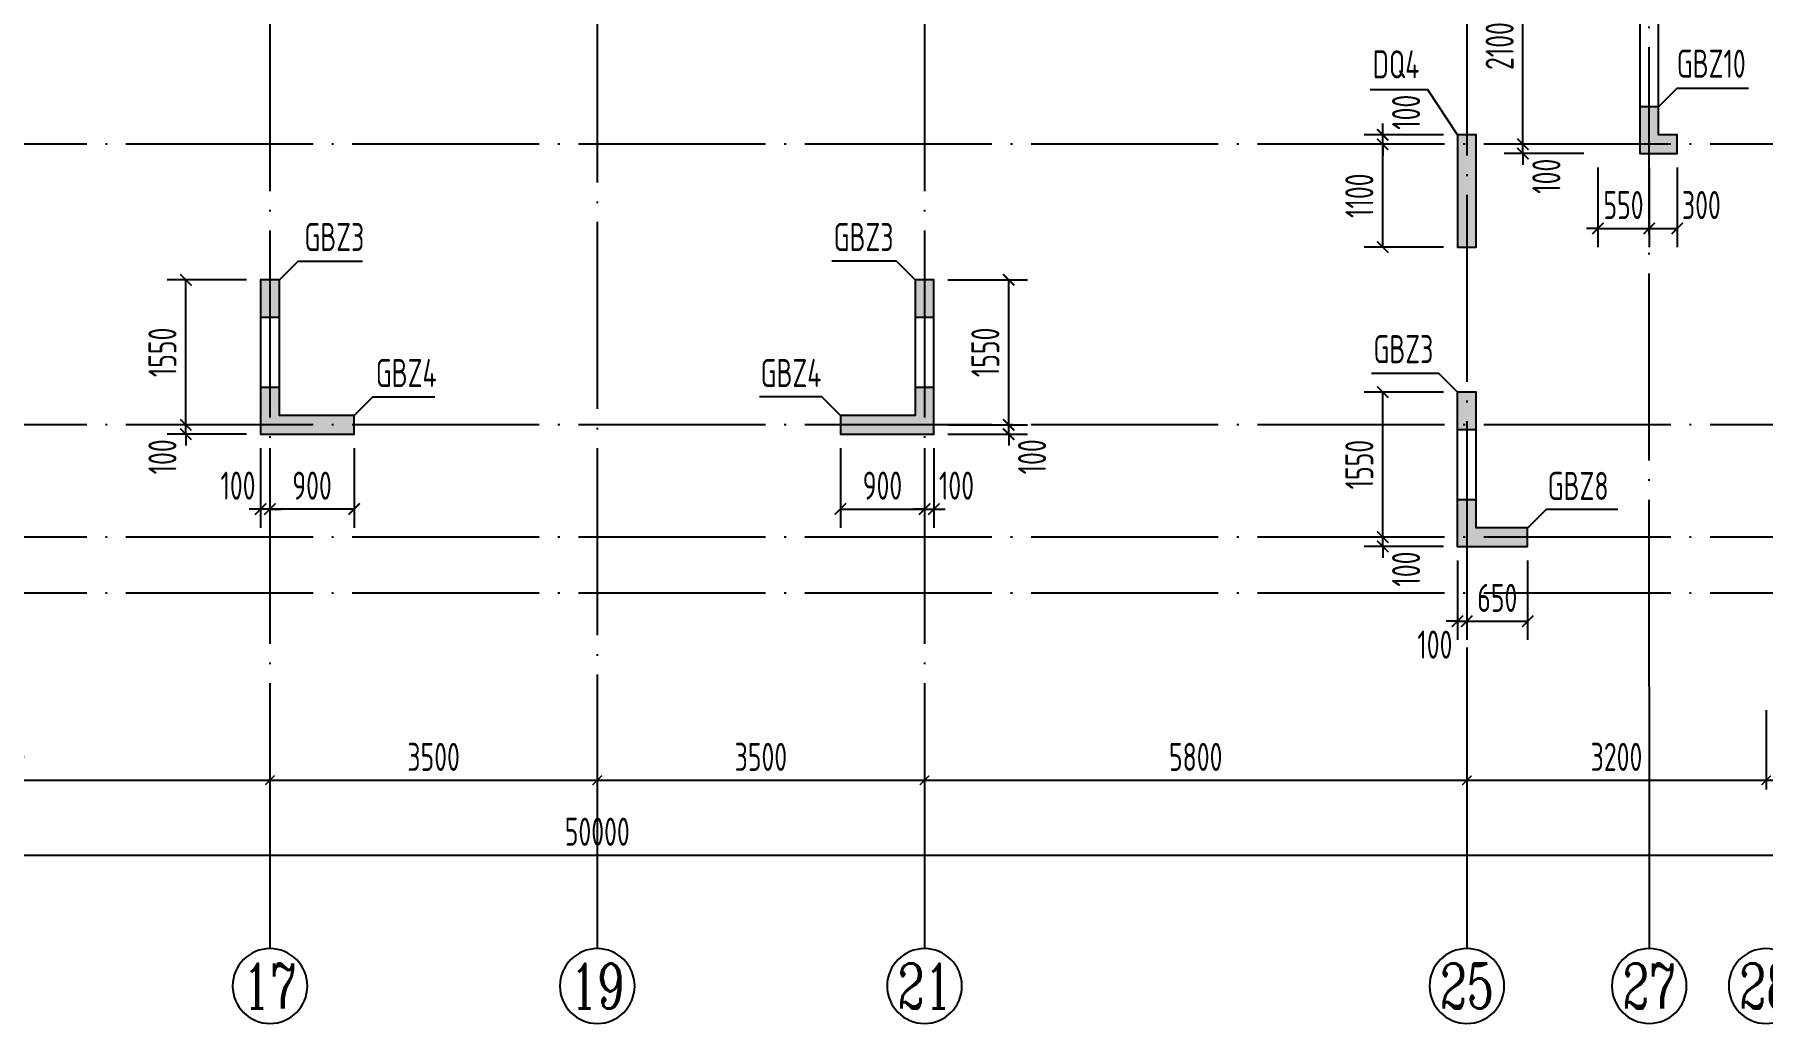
# Model space of a CAD drawing. Extents: x -668857 to 143095, y -247466 to 228182.
# Drawn here: x -308661 to -290182, y -11719 to -1146 of the extents above; entities that cross this region are included whole.
import ezdxf
from ezdxf.enums import TextEntityAlignment as Align

# ---------------------------------------------------------------- set-up
doc = ezdxf.new("R2010")
doc.units = 0
doc.header["$LTSCALE"] = 1000
doc.linetypes.add('DOTE', pattern=[2.42, 2, -0.2, 0.02, -0.2])
doc.layers.get('0').update_dxf_attribs({"linetype": 'CONTINUOUS'})
doc.layers.get('DEFPOINTS').update_dxf_attribs({"linetype": 'CONTINUOUS'})
for name, color, linetype in [('A-AXIS', 1, 'CONTINUOUS'), ('A-DOTE', 10, 'DOTE'), ('AXIS_NUM', 7, 'CONTINUOUS'), ('S-Q墙实线', 6, 'CONTINUOUS'), ('S-Q墙标注', 3, 'CONTINUOUS'), ('S-X详图填充', 252, 'CONTINUOUS'), ('S-X详图实线', 4, 'CONTINUOUS'), ('S-Y一般标注', 3, 'CONTINUOUS'), ('S-Z柱编号', 6, 'CONTINUOUS')]:
    doc.layers.add(name, color=color, linetype=linetype)
doc.styles.add('TSSD_Axis', font='complex.shx', dxfattribs={"width": 0.7, "bigfont": 'hztxt.shx'})
doc.styles.add('TSSD_DIMENSION', font='Tssdeng.shx', dxfattribs={"width": 0.7, "bigfont": 'tssdchn.shx'})
doc.styles.add('TSSD_REIN', font='tssdeng.shx', dxfattribs={"width": 0.7, "height": 300, "bigfont": 'tssdchn.shx'})
doc.styles.add('结构文字', font='zstxt.shx', dxfattribs={"width": 0.7, "bigfont": 'zshz.shx'})
doc.dimstyles.new('STRUCK', dxfattribs={"dimtxt": 400, "dimasz": 121, "dimexe": 200, "dimexo": 150, "dimgap": 115, "dimtad": 1, "dimdec": 0, "dimdsep": 46, "dimtxsty": '结构文字', "dimblk": 'ARCHTICK', "dimcen": 400, "dimclrd": 3, "dimclre": 3, "dimclrt": 7, "dimadec": 0, "dimazin": 0, "dimtfac": 1, "dimtdec": 0, "dimtix": 1, "dimtmove": 2, "dimatfit": 3, "dimldrblk": '_DIMX', "dimfxl": 0, "dimtolj": 1, "dimtzin": 0, "dimarcsym": 0})
doc.dimstyles.new('TSSD_100_100', dxfattribs={"dimtxt": 300, "dimasz": 100, "dimexe": 100, "dimexo": 250, "dimgap": 100, "dimtad": 1, "dimdec": 0, "dimzin": 0, "dimdsep": 46, "dimtxsty": 'TSSD_DIMENSION', "dimblk": 'ARCHTICK', "dimcen": 0, "dimdle": 100, "dimclrt": 7, "dimadec": 0, "dimazin": 0, "dimtfac": 1, "dimtdec": 0, "dimtix": 1, "dimtmove": 2, "dimatfit": 3, "dimldrblk": 'ARCHTICK', "dimfxl": 0, "dimtolj": 1, "dimtzin": 0, "dimarcsym": 0})

# ---------------------------------------------------------------- blocks, each defined once
blk = doc.blocks.new('_ArchTick')
at = {"color": 0, "linetype": 'ByBlock', "const_width": 0.15}
blk.add_lwpolyline([(-0.5, -0.5), (0.5, 0.5)], dxfattribs=at)
blk = doc.blocks.new('*D136')
at = {"layer": 'DEFPOINTS', "color": 0}
for p in [(20300, 3600), (26100, 3600), (26100, 2600)]:
    blk.add_point(p, dxfattribs=at)
at = {"layer": 'S-Y一般标注', "color": 0, "lineweight": -2}
for p, q in [((20300, 3350), (20300, 2500)), ((26100, 3350), (26100, 2500)), ((20200, 2600), (26200, 2600))]:
    blk.add_line(p, q, dxfattribs=at)
at = {"layer": 'S-Y一般标注', "color": 0, "lineweight": -2, "xscale": 100, "yscale": 100, "zscale": 100, "rotation": 180}
blk.add_blockref('_ArchTick', (20300, 2600), dxfattribs=at)
at = {"layer": 'S-Y一般标注', "color": 0, "lineweight": -2, "xscale": 100, "yscale": 100, "zscale": 100}
blk.add_blockref('_ArchTick', (26100, 2600), dxfattribs=at)
at = {"layer": 'S-Y一般标注', "color": 7, "insert": (23200, 2850), "char_height": 300, "attachment_point": 5, "style": 'TSSD_DIMENSION'}
blk.add_mtext('\\A1;5800', dxfattribs=at)
blk = doc.blocks.new('ts_axno')
at = {"color": 0, "linetype": 'ByBlock', "lineweight": -2}
blk.add_circle((0, 0), 0.5, dxfattribs=at)
at = {"color": 0, "linetype": 'ByBlock', "lineweight": -2, "style": 'TSSD_Axis', "width": 0.7}
blk.add_attdef('A', text='', height=0.6, dxfattribs=at).set_placement((0, 0), align=Align.MIDDLE_CENTER)
blk = doc.blocks.new('*D137')
at = {"layer": 'DEFPOINTS', "color": 0}
for p in [(26100, 3600), (29600, 3600), (29600, 2600)]:
    blk.add_point(p, dxfattribs=at)
at = {"layer": 'S-Y一般标注', "color": 0, "lineweight": -2}
for p, q in [((26100, 3350), (26100, 2500)), ((29600, 3350), (29600, 2500)), ((26000, 2600), (29700, 2600))]:
    blk.add_line(p, q, dxfattribs=at)
at = {"layer": 'S-Y一般标注', "color": 0, "lineweight": -2, "xscale": 100, "yscale": 100, "zscale": 100, "rotation": 180}
blk.add_blockref('_ArchTick', (26100, 2600), dxfattribs=at)
at = {"layer": 'S-Y一般标注', "color": 0, "lineweight": -2, "xscale": 100, "yscale": 100, "zscale": 100}
blk.add_blockref('_ArchTick', (29600, 2600), dxfattribs=at)
at = {"layer": 'S-Y一般标注', "color": 7, "insert": (27850, 2850), "char_height": 300, "attachment_point": 5, "style": 'TSSD_DIMENSION'}
blk.add_mtext('\\A1;3500', dxfattribs=at)
blk = doc.blocks.new('*D138')
at = {"layer": 'DEFPOINTS', "color": 0}
for p in [(33100, 3600), (38900, 3600), (38900, 2600)]:
    blk.add_point(p, dxfattribs=at)
at = {"layer": 'S-Y一般标注', "color": 0, "lineweight": -2}
for p, q in [((33100, 3350), (33100, 2500)), ((38900, 3350), (38900, 2500)), ((33000, 2600), (39000, 2600))]:
    blk.add_line(p, q, dxfattribs=at)
at = {"layer": 'S-Y一般标注', "color": 0, "lineweight": -2, "xscale": 100, "yscale": 100, "zscale": 100, "rotation": 180}
blk.add_blockref('_ArchTick', (33100, 2600), dxfattribs=at)
at = {"layer": 'S-Y一般标注', "color": 0, "lineweight": -2, "xscale": 100, "yscale": 100, "zscale": 100}
blk.add_blockref('_ArchTick', (38900, 2600), dxfattribs=at)
at = {"layer": 'S-Y一般标注', "color": 7, "insert": (36000, 2850), "char_height": 300, "attachment_point": 5, "style": 'TSSD_DIMENSION'}
blk.add_mtext('\\A1;5800', dxfattribs=at)
blk = doc.blocks.new('*D139')
at = {"layer": 'DEFPOINTS', "color": 0}
for p in [(42100, 3600), (45300, 3600), (45300, 2600)]:
    blk.add_point(p, dxfattribs=at)
at = {"layer": 'S-Y一般标注', "color": 0, "lineweight": -2}
for p, q in [((42100, 3350), (42100, 2500)), ((45300, 3350), (45300, 2500)), ((42000, 2600), (45400, 2600))]:
    blk.add_line(p, q, dxfattribs=at)
at = {"layer": 'S-Y一般标注', "color": 0, "lineweight": -2, "xscale": 100, "yscale": 100, "zscale": 100, "rotation": 180}
blk.add_blockref('_ArchTick', (42100, 2600), dxfattribs=at)
at = {"layer": 'S-Y一般标注', "color": 0, "lineweight": -2, "xscale": 100, "yscale": 100, "zscale": 100}
blk.add_blockref('_ArchTick', (45300, 2600), dxfattribs=at)
at = {"layer": 'S-Y一般标注', "color": 7, "insert": (43700, 2850), "char_height": 300, "attachment_point": 5, "style": 'TSSD_DIMENSION'}
blk.add_mtext('\\A1;3200', dxfattribs=at)
blk = doc.blocks.new('*D142')
at = {"layer": 'DEFPOINTS', "color": 0}
for p in [(4600, 3600), (54600, 3600), (54600, 1800)]:
    blk.add_point(p, dxfattribs=at)
at = {"layer": 'S-Y一般标注', "color": 0, "lineweight": -2}
for p, q in [((4600, 3350), (4600, 1700)), ((54600, 3350), (54600, 1700)), ((4500, 1800), (54700, 1800))]:
    blk.add_line(p, q, dxfattribs=at)
at = {"layer": 'S-Y一般标注', "color": 0, "lineweight": -2, "xscale": 100, "yscale": 100, "zscale": 100, "rotation": 180}
blk.add_blockref('_ArchTick', (4600, 1800), dxfattribs=at)
at = {"layer": 'S-Y一般标注', "color": 0, "lineweight": -2, "xscale": 100, "yscale": 100, "zscale": 100}
blk.add_blockref('_ArchTick', (54600, 1800), dxfattribs=at)
at = {"layer": 'S-Y一般标注', "color": 7, "insert": (29600, 2050), "char_height": 300, "attachment_point": 5, "style": 'TSSD_DIMENSION'}
blk.add_mtext('\\A1;50000', dxfattribs=at)
blk = doc.blocks.new('*D145')
at = {"layer": 'DEFPOINTS', "color": 0}
for p in [(29600, 3600), (33100, 3600), (33100, 2600)]:
    blk.add_point(p, dxfattribs=at)
at = {"layer": 'S-Y一般标注', "color": 0, "lineweight": -2}
for p, q in [((29600, 3350), (29600, 2500)), ((33100, 3350), (33100, 2500)), ((29500, 2600), (33200, 2600))]:
    blk.add_line(p, q, dxfattribs=at)
at = {"layer": 'S-Y一般标注', "color": 0, "lineweight": -2, "xscale": 100, "yscale": 100, "zscale": 100, "rotation": 180}
blk.add_blockref('_ArchTick', (29600, 2600), dxfattribs=at)
at = {"layer": 'S-Y一般标注', "color": 0, "lineweight": -2, "xscale": 100, "yscale": 100, "zscale": 100}
blk.add_blockref('_ArchTick', (33100, 2600), dxfattribs=at)
at = {"layer": 'S-Y一般标注', "color": 7, "insert": (31350, 2850), "char_height": 300, "attachment_point": 5, "style": 'TSSD_DIMENSION'}
blk.add_mtext('\\A1;3500', dxfattribs=at)
blk = doc.blocks.new('*D146')
at = {"layer": 'DEFPOINTS', "color": 0}
for p in [(38900, 3600), (42100, 3600), (42100, 2600)]:
    blk.add_point(p, dxfattribs=at)
at = {"layer": 'S-Y一般标注', "color": 0, "lineweight": -2}
for p, q in [((38900, 3350), (38900, 2500)), ((42100, 3350), (42100, 2500)), ((38800, 2600), (42200, 2600))]:
    blk.add_line(p, q, dxfattribs=at)
at = {"layer": 'S-Y一般标注', "color": 0, "lineweight": -2, "xscale": 100, "yscale": 100, "zscale": 100, "rotation": 180}
blk.add_blockref('_ArchTick', (38900, 2600), dxfattribs=at)
at = {"layer": 'S-Y一般标注', "color": 0, "lineweight": -2, "xscale": 100, "yscale": 100, "zscale": 100}
blk.add_blockref('_ArchTick', (42100, 2600), dxfattribs=at)
at = {"layer": 'S-Y一般标注', "color": 7, "insert": (40500, 2850), "char_height": 300, "attachment_point": 5, "style": 'TSSD_DIMENSION'}
blk.add_mtext('\\A1;3200', dxfattribs=at)
blk = doc.blocks.new('*D1432')
at = {"layer": 'DEFPOINTS', "color": 0}
for p in [(-307043, -5319), (-306243, -5319), (-306243, -5419)]:
    blk.add_point(p, dxfattribs=at)
at = {"layer": 'S-Q墙标注', "color": 3, "lineweight": -2}
for p, q in [((-306393, -5319), (-307243, -5319)), ((-307043, -5319), (-307043, -5198)), ((-307043, -5419), (-307043, -5319)), ((-306393, -5419), (-307243, -5419)), ((-307043, -5419), (-307043, -5540))]:
    blk.add_line(p, q, dxfattribs=at)
at = {"layer": 'S-Q墙标注', "color": 3, "lineweight": -2, "xscale": 121, "yscale": 121, "zscale": 121}
for p, rotation in [((-307043, -5319), 270), ((-307043, -5419), 90)]:
    blk.add_blockref('_ArchTick', p, dxfattribs=dict(at, rotation=rotation))
at = {"layer": 'S-Q墙标注', "color": 7, "insert": (-307293, -5661), "char_height": 300, "attachment_point": 5, "rotation": 90, "style": 'TSSD_REIN'}
blk.add_mtext('\\A1;100', dxfattribs=at)
blk = doc.blocks.new('_DIMX')
blk.add_line((-150, 0), (150, 0))
at = {"const_width": 50}
blk.add_lwpolyline([(-70, -70), (70, 70)], dxfattribs=at)
blk = doc.blocks.new('*D1433')
at = {"layer": 'DEFPOINTS', "color": 0}
for p in [(-307043, -3769), (-306243, -3769), (-306243, -5319)]:
    blk.add_point(p, dxfattribs=at)
at = {"layer": 'S-Q墙标注', "color": 3, "lineweight": -2}
for p, q in [((-306393, -3769), (-307243, -3769)), ((-307043, -5319), (-307043, -3769)), ((-306393, -5319), (-307243, -5319))]:
    blk.add_line(p, q, dxfattribs=at)
at = {"layer": 'S-Q墙标注', "color": 3, "lineweight": -2, "xscale": 121, "yscale": 121, "zscale": 121}
for p, rotation in [((-307043, -3769), 90), ((-307043, -5319), 270)]:
    blk.add_blockref('_ArchTick', p, dxfattribs=dict(at, rotation=rotation))
at = {"layer": 'S-Q墙标注', "color": 7, "insert": (-307293, -4544), "char_height": 300, "attachment_point": 5, "rotation": 90, "style": 'TSSD_REIN'}
blk.add_mtext('\\A1;1550', dxfattribs=at)
blk = doc.blocks.new('*D1434')
at = {"layer": 'DEFPOINTS', "color": 0}
for p in [(-306143, -5419), (-305243, -5419), (-306143, -6219)]:
    blk.add_point(p, dxfattribs=at)
at = {"layer": 'S-Q墙标注', "color": 3, "lineweight": -2}
for p, q in [((-306143, -5569), (-306143, -6419)), ((-305243, -5569), (-305243, -6419)), ((-305243, -6219), (-306143, -6219))]:
    blk.add_line(p, q, dxfattribs=at)
at = {"layer": 'S-Q墙标注', "color": 3, "lineweight": -2, "xscale": 121, "yscale": 121, "zscale": 121, "rotation": 180}
blk.add_blockref('_ArchTick', (-306143, -6219), dxfattribs=at)
at = {"layer": 'S-Q墙标注', "color": 3, "lineweight": -2, "xscale": 121, "yscale": 121, "zscale": 121}
blk.add_blockref('_ArchTick', (-305243, -6219), dxfattribs=at)
at = {"layer": 'S-Q墙标注', "color": 7, "insert": (-305693, -5969), "char_height": 300, "attachment_point": 5, "style": 'TSSD_REIN'}
blk.add_mtext('\\A1;900', dxfattribs=at)
blk = doc.blocks.new('*D1435')
at = {"layer": 'DEFPOINTS', "color": 0}
for p in [(-306243, -5419), (-306143, -5419), (-306243, -6219)]:
    blk.add_point(p, dxfattribs=at)
at = {"layer": 'S-Q墙标注', "color": 3, "lineweight": -2}
for p, q in [((-306243, -5569), (-306243, -6419)), ((-306143, -5569), (-306143, -6419)), ((-306243, -6219), (-306364, -6219)), ((-306143, -6219), (-306243, -6219)), ((-306143, -6219), (-306022, -6219))]:
    blk.add_line(p, q, dxfattribs=at)
at = {"layer": 'S-Q墙标注', "color": 3, "lineweight": -2, "xscale": 121, "yscale": 121, "zscale": 121}
blk.add_blockref('_ArchTick', (-306243, -6219), dxfattribs=at)
at = {"layer": 'S-Q墙标注', "color": 3, "lineweight": -2, "xscale": 121, "yscale": 121, "zscale": 121, "rotation": 180}
blk.add_blockref('_ArchTick', (-306143, -6219), dxfattribs=at)
at = {"layer": 'S-Q墙标注', "color": 7, "insert": (-306485, -5969), "char_height": 300, "attachment_point": 5, "style": 'TSSD_REIN'}
blk.add_mtext('\\A1;100', dxfattribs=at)
blk = doc.blocks.new('*D1355')
at = {"layer": 'DEFPOINTS', "color": 0}
for p in [(-299043, -5319), (-298243, -5319), (-299043, -5419)]:
    blk.add_point(p, dxfattribs=at)
at = {"layer": 'S-Q墙标注', "color": 3, "lineweight": -2}
for p, q in [((-298893, -5319), (-298043, -5319)), ((-298243, -5319), (-298243, -5198)), ((-298243, -5419), (-298243, -5319)), ((-298893, -5419), (-298043, -5419)), ((-298243, -5419), (-298243, -5540))]:
    blk.add_line(p, q, dxfattribs=at)
at = {"layer": 'S-Q墙标注', "color": 3, "lineweight": -2, "xscale": 121, "yscale": 121, "zscale": 121}
for p, rotation in [((-298243, -5319), 270), ((-298243, -5419), 90)]:
    blk.add_blockref('_ArchTick', p, dxfattribs=dict(at, rotation=rotation))
at = {"layer": 'S-Q墙标注', "color": 7, "insert": (-297993, -5661), "char_height": 300, "attachment_point": 5, "rotation": 90, "style": 'TSSD_REIN'}
blk.add_mtext('\\A1;100', dxfattribs=at)
blk = doc.blocks.new('*D1356')
at = {"layer": 'DEFPOINTS', "color": 0}
for p in [(-299043, -3769), (-298243, -3769), (-299043, -5319)]:
    blk.add_point(p, dxfattribs=at)
at = {"layer": 'S-Q墙标注', "color": 3, "lineweight": -2}
for p, q in [((-298893, -3769), (-298043, -3769)), ((-298243, -5319), (-298243, -3769)), ((-298893, -5319), (-298043, -5319))]:
    blk.add_line(p, q, dxfattribs=at)
at = {"layer": 'S-Q墙标注', "color": 3, "lineweight": -2, "xscale": 121, "yscale": 121, "zscale": 121}
for p, rotation in [((-298243, -3769), 90), ((-298243, -5319), 270)]:
    blk.add_blockref('_ArchTick', p, dxfattribs=dict(at, rotation=rotation))
at = {"layer": 'S-Q墙标注', "color": 7, "insert": (-298493, -4544), "char_height": 300, "attachment_point": 5, "rotation": 90, "style": 'TSSD_REIN'}
blk.add_mtext('\\A1;1550', dxfattribs=at)
blk = doc.blocks.new('*D1357')
at = {"layer": 'DEFPOINTS', "color": 0}
for p in [(-300043, -5419), (-299143, -5419), (-299143, -6219)]:
    blk.add_point(p, dxfattribs=at)
at = {"layer": 'S-Q墙标注', "color": 3, "lineweight": -2}
for p, q in [((-300043, -5569), (-300043, -6419)), ((-299143, -5569), (-299143, -6419)), ((-300043, -6219), (-299143, -6219))]:
    blk.add_line(p, q, dxfattribs=at)
at = {"layer": 'S-Q墙标注', "color": 3, "lineweight": -2, "xscale": 121, "yscale": 121, "zscale": 121, "rotation": 180}
blk.add_blockref('_ArchTick', (-300043, -6219), dxfattribs=at)
at = {"layer": 'S-Q墙标注', "color": 3, "lineweight": -2, "xscale": 121, "yscale": 121, "zscale": 121}
blk.add_blockref('_ArchTick', (-299143, -6219), dxfattribs=at)
at = {"layer": 'S-Q墙标注', "color": 7, "insert": (-299593, -5969), "char_height": 300, "attachment_point": 5, "style": 'TSSD_REIN'}
blk.add_mtext('\\A1;900', dxfattribs=at)
blk = doc.blocks.new('*D1358')
at = {"layer": 'DEFPOINTS', "color": 0}
for p in [(-299143, -5419), (-299043, -5419), (-299043, -6219)]:
    blk.add_point(p, dxfattribs=at)
at = {"layer": 'S-Q墙标注', "color": 3, "lineweight": -2}
for p, q in [((-299143, -5569), (-299143, -6419)), ((-299043, -5569), (-299043, -6419)), ((-299143, -6219), (-299264, -6219)), ((-299143, -6219), (-299043, -6219)), ((-299043, -6219), (-298922, -6219))]:
    blk.add_line(p, q, dxfattribs=at)
at = {"layer": 'S-Q墙标注', "color": 3, "lineweight": -2, "xscale": 121, "yscale": 121, "zscale": 121}
blk.add_blockref('_ArchTick', (-299143, -6219), dxfattribs=at)
at = {"layer": 'S-Q墙标注', "color": 3, "lineweight": -2, "xscale": 121, "yscale": 121, "zscale": 121, "rotation": 180}
blk.add_blockref('_ArchTick', (-299043, -6219), dxfattribs=at)
at = {"layer": 'S-Q墙标注', "color": 7, "insert": (-298801, -5969), "char_height": 300, "attachment_point": 5, "style": 'TSSD_REIN'}
blk.add_mtext('\\A1;100', dxfattribs=at)
blk = doc.blocks.new('*D1359')
at = {"layer": 'DEFPOINTS', "color": 0}
for p in [(-294243, -6519), (-293443, -6519), (-293443, -6619)]:
    blk.add_point(p, dxfattribs=at)
at = {"layer": 'S-Q墙标注', "color": 3, "lineweight": -2}
for p, q in [((-294243, -6519), (-294243, -6398)), ((-293593, -6519), (-294443, -6519)), ((-293593, -6619), (-294443, -6619)), ((-294243, -6619), (-294243, -6519)), ((-294243, -6619), (-294243, -6740))]:
    blk.add_line(p, q, dxfattribs=at)
at = {"layer": 'S-Q墙标注', "color": 3, "lineweight": -2, "xscale": 121, "yscale": 121, "zscale": 121}
for p, rotation in [((-294243, -6519), 270), ((-294243, -6619), 90)]:
    blk.add_blockref('_ArchTick', p, dxfattribs=dict(at, rotation=rotation))
at = {"layer": 'S-Q墙标注', "color": 7, "insert": (-293993, -6861), "char_height": 300, "attachment_point": 5, "rotation": 90, "style": 'TSSD_REIN'}
blk.add_mtext('\\A1;100', dxfattribs=at)
blk = doc.blocks.new('*D1360')
at = {"layer": 'DEFPOINTS', "color": 0}
for p in [(-294243, -4969), (-293443, -4969), (-293443, -6519)]:
    blk.add_point(p, dxfattribs=at)
at = {"layer": 'S-Q墙标注', "color": 3, "lineweight": -2}
for p, q in [((-293593, -4969), (-294443, -4969)), ((-294243, -6519), (-294243, -4969)), ((-293593, -6519), (-294443, -6519))]:
    blk.add_line(p, q, dxfattribs=at)
at = {"layer": 'S-Q墙标注', "color": 3, "lineweight": -2, "xscale": 121, "yscale": 121, "zscale": 121}
for p, rotation in [((-294243, -4969), 90), ((-294243, -6519), 270)]:
    blk.add_blockref('_ArchTick', p, dxfattribs=dict(at, rotation=rotation))
at = {"layer": 'S-Q墙标注', "color": 7, "insert": (-294493, -5744), "char_height": 300, "attachment_point": 5, "rotation": 90, "style": 'TSSD_REIN'}
blk.add_mtext('\\A1;1550', dxfattribs=at)
blk = doc.blocks.new('*D1361')
at = {"layer": 'DEFPOINTS', "color": 0}
for p in [(-293443, -6619), (-293343, -6619), (-293343, -7419)]:
    blk.add_point(p, dxfattribs=at)
at = {"layer": 'S-Q墙标注', "color": 3, "lineweight": -2}
for p, q in [((-293443, -6769), (-293443, -7619)), ((-293343, -6769), (-293343, -7619)), ((-293443, -7419), (-293564, -7419)), ((-293443, -7419), (-293343, -7419)), ((-293343, -7419), (-293222, -7419))]:
    blk.add_line(p, q, dxfattribs=at)
at = {"layer": 'S-Q墙标注', "color": 3, "lineweight": -2, "xscale": 121, "yscale": 121, "zscale": 121}
blk.add_blockref('_ArchTick', (-293443, -7419), dxfattribs=at)
at = {"layer": 'S-Q墙标注', "color": 3, "lineweight": -2, "xscale": 121, "yscale": 121, "zscale": 121, "rotation": 180}
blk.add_blockref('_ArchTick', (-293343, -7419), dxfattribs=at)
at = {"layer": 'S-Q墙标注', "color": 7, "insert": (-293685, -7669), "char_height": 300, "attachment_point": 5, "style": 'TSSD_REIN'}
blk.add_mtext('\\A1;100', dxfattribs=at)
blk = doc.blocks.new('*D1362')
at = {"layer": 'DEFPOINTS', "color": 0}
for p in [(-293343, -6619), (-292693, -6619), (-292693, -7419)]:
    blk.add_point(p, dxfattribs=at)
at = {"layer": 'S-Q墙标注', "color": 3, "lineweight": -2}
for p, q in [((-293343, -6769), (-293343, -7619)), ((-292693, -6769), (-292693, -7619)), ((-293343, -7419), (-292693, -7419))]:
    blk.add_line(p, q, dxfattribs=at)
at = {"layer": 'S-Q墙标注', "color": 3, "lineweight": -2, "xscale": 121, "yscale": 121, "zscale": 121, "rotation": 180}
blk.add_blockref('_ArchTick', (-293343, -7419), dxfattribs=at)
at = {"layer": 'S-Q墙标注', "color": 3, "lineweight": -2, "xscale": 121, "yscale": 121, "zscale": 121}
blk.add_blockref('_ArchTick', (-292693, -7419), dxfattribs=at)
at = {"layer": 'S-Q墙标注', "color": 7, "insert": (-293018, -7169), "char_height": 300, "attachment_point": 5, "style": 'TSSD_REIN'}
blk.add_mtext('\\A1;650', dxfattribs=at)
blk = doc.blocks.new('*D1363')
at = {"layer": 'DEFPOINTS', "color": 0}
for p in [(-294243, -2319), (-293443, -2319), (-293443, -3419)]:
    blk.add_point(p, dxfattribs=at)
at = {"layer": 'S-Q墙标注', "color": 3, "lineweight": -2}
for p, q in [((-293593, -2319), (-294443, -2319)), ((-294243, -3419), (-294243, -2319)), ((-293593, -3419), (-294443, -3419))]:
    blk.add_line(p, q, dxfattribs=at)
at = {"layer": 'S-Q墙标注', "color": 3, "lineweight": -2, "xscale": 121, "yscale": 121, "zscale": 121}
for p, rotation in [((-294243, -2319), 90), ((-294243, -3419), 270)]:
    blk.add_blockref('_ArchTick', p, dxfattribs=dict(at, rotation=rotation))
at = {"layer": 'S-Q墙标注', "color": 7, "insert": (-294493, -2869), "char_height": 300, "attachment_point": 5, "rotation": 90, "style": 'TSSD_REIN'}
blk.add_mtext('\\A1;1100', dxfattribs=at)
blk = doc.blocks.new('*D1364')
at = {"layer": 'DEFPOINTS', "color": 0}
for p in [(-294243, -2219), (-293443, -2219), (-293443, -2319)]:
    blk.add_point(p, dxfattribs=at)
at = {"layer": 'S-Q墙标注', "color": 3, "lineweight": -2}
for p, q in [((-294243, -2219), (-294243, -2098)), ((-293593, -2219), (-294443, -2219)), ((-293593, -2319), (-294443, -2319)), ((-294243, -2319), (-294243, -2219)), ((-294243, -2319), (-294243, -2440))]:
    blk.add_line(p, q, dxfattribs=at)
at = {"layer": 'S-Q墙标注', "color": 3, "lineweight": -2, "xscale": 121, "yscale": 121, "zscale": 121}
for p, rotation in [((-294243, -2219), 270), ((-294243, -2319), 90)]:
    blk.add_blockref('_ArchTick', p, dxfattribs=dict(at, rotation=rotation))
at = {"layer": 'S-Q墙标注', "color": 7, "insert": (-293993, -1977), "char_height": 300, "attachment_point": 5, "rotation": 90, "style": 'TSSD_REIN'}
blk.add_mtext('\\A1;100', dxfattribs=at)
blk = doc.blocks.new('*D1385')
at = {"layer": 'DEFPOINTS', "color": 0}
for p in [(-292743, -2319), (-291943, -2319), (-291943, -2419)]:
    blk.add_point(p, dxfattribs=at)
at = {"layer": 'S-Q墙标注', "color": 3, "lineweight": -2}
for p, q in [((-292743, -2319), (-292743, -2198)), ((-292093, -2319), (-292943, -2319)), ((-292743, -2419), (-292743, -2319)), ((-292093, -2419), (-292943, -2419)), ((-292743, -2419), (-292743, -2540))]:
    blk.add_line(p, q, dxfattribs=at)
at = {"layer": 'S-Q墙标注', "color": 3, "lineweight": -2, "xscale": 121, "yscale": 121, "zscale": 121}
for p, rotation in [((-292743, -2319), 270), ((-292743, -2419), 90)]:
    blk.add_blockref('_ArchTick', p, dxfattribs=dict(at, rotation=rotation))
at = {"layer": 'S-Q墙标注', "color": 7, "insert": (-292493, -2661), "char_height": 300, "attachment_point": 5, "rotation": 90, "style": 'TSSD_REIN'}
blk.add_mtext('\\A1;100', dxfattribs=at)
blk = doc.blocks.new('*D1386')
at = {"layer": 'DEFPOINTS', "color": 0}
for p in [(-292743, -219), (-291943, -219), (-291943, -2319)]:
    blk.add_point(p, dxfattribs=at)
at = {"layer": 'S-Q墙标注', "color": 3, "lineweight": -2}
for p, q in [((-292093, -219), (-292943, -219)), ((-292743, -2319), (-292743, -219)), ((-292093, -2319), (-292943, -2319))]:
    blk.add_line(p, q, dxfattribs=at)
at = {"layer": 'S-Q墙标注', "color": 3, "lineweight": -2, "xscale": 121, "yscale": 121, "zscale": 121}
for p, rotation in [((-292743, -219), 90), ((-292743, -2319), 270)]:
    blk.add_blockref('_ArchTick', p, dxfattribs=dict(at, rotation=rotation))
at = {"layer": 'S-Q墙标注', "color": 7, "insert": (-292993, -1269), "char_height": 300, "attachment_point": 5, "rotation": 90, "style": 'TSSD_REIN'}
blk.add_mtext('\\A1;2100', dxfattribs=at)
blk = doc.blocks.new('*D1338')
at = {"layer": 'DEFPOINTS', "color": 0}
for p in [(-291943, -2419), (-291393, -2419), (-291393, -3219)]:
    blk.add_point(p, dxfattribs=at)
at = {"layer": 'S-Q墙标注', "color": 3, "lineweight": -2}
for p, q in [((-291943, -2569), (-291943, -3419)), ((-291393, -2569), (-291393, -3419)), ((-291943, -3219), (-292064, -3219)), ((-291943, -3219), (-291393, -3219)), ((-291393, -3219), (-291272, -3219))]:
    blk.add_line(p, q, dxfattribs=at)
at = {"layer": 'S-Q墙标注', "color": 3, "lineweight": -2, "xscale": 121, "yscale": 121, "zscale": 121}
blk.add_blockref('_ArchTick', (-291943, -3219), dxfattribs=at)
at = {"layer": 'S-Q墙标注', "color": 3, "lineweight": -2, "xscale": 121, "yscale": 121, "zscale": 121, "rotation": 180}
blk.add_blockref('_ArchTick', (-291393, -3219), dxfattribs=at)
at = {"layer": 'S-Q墙标注', "color": 7, "insert": (-291668, -2969), "char_height": 300, "attachment_point": 5, "style": 'TSSD_REIN'}
blk.add_mtext('\\A1;550', dxfattribs=at)
blk = doc.blocks.new('*D1339')
at = {"layer": 'DEFPOINTS', "color": 0}
for p in [(-291393, -2419), (-291093, -2419), (-291093, -3219)]:
    blk.add_point(p, dxfattribs=at)
at = {"layer": 'S-Q墙标注', "color": 3, "lineweight": -2}
for p, q in [((-291393, -2569), (-291393, -3419)), ((-291093, -2569), (-291093, -3419)), ((-291393, -3219), (-291093, -3219))]:
    blk.add_line(p, q, dxfattribs=at)
at = {"layer": 'S-Q墙标注', "color": 3, "lineweight": -2, "xscale": 121, "yscale": 121, "zscale": 121, "rotation": 180}
blk.add_blockref('_ArchTick', (-291393, -3219), dxfattribs=at)
at = {"layer": 'S-Q墙标注', "color": 3, "lineweight": -2, "xscale": 121, "yscale": 121, "zscale": 121}
blk.add_blockref('_ArchTick', (-291093, -3219), dxfattribs=at)
at = {"layer": 'S-Q墙标注', "color": 7, "insert": (-290835, -2969), "char_height": 300, "attachment_point": 5, "style": 'TSSD_REIN'}
blk.add_mtext('\\A1;300', dxfattribs=at)
blk = doc.blocks.new('20210726.16395156')
at = {"layer": 'A-AXIS'}
for p, q in [((26100, 3600), (26100, 800)), ((29600, 3600), (29600, 800)), ((33100, 3600), (33100, 800)), ((38900, 3600.1), (38900, 800.1)), ((40850, 3600.2), (40850, 800.2))]:
    blk.add_line(p, q, dxfattribs=at)
at = {"layer": 'A-DOTE'}
for p, q in [((29600, 18249.9), (29600, 3600)), ((38900.2, 13700), (38900, 3600)), ((40850, 3600.2), (40850, 11500)), ((26100, 10900), (26100, 3600)), ((33100, 10900), (33100, 3600)), ((55600, 9400), (3600, 9400)), ((55600, 6400), (3600, 6400)), ((55600, 5200), (3600, 5200)), ((55600, 4600), (3600, 4600))]:
    blk.add_line(p, q, dxfattribs=at)
at = {"layer": 'A-AXIS'}
ref = blk.add_blockref('ts_axno', (26100, 400), dxfattribs=dict(at, xscale=-800, yscale=800, zscale=800, rotation=180))
ref.add_attrib('10', '17', dxfattribs={"layer": 'AXIS_NUM', "height": 480, "style": 'TSSD_Axis', "width": 0.7}).set_placement((26100, 400), align=Align.MIDDLE_CENTER)
ref = blk.add_blockref('ts_axno', (29600, 400), dxfattribs=dict(at, xscale=-800, yscale=800, zscale=800, rotation=180))
ref.add_attrib('13', '19', dxfattribs={"layer": 'AXIS_NUM', "height": 480, "style": 'TSSD_Axis', "width": 0.7}).set_placement((29600, 400), align=Align.MIDDLE_CENTER)
ref = blk.add_blockref('ts_axno', (33100, 400), dxfattribs=dict(at, xscale=-800, yscale=800, zscale=800, rotation=180))
ref.add_attrib('13', '21', dxfattribs={"layer": 'AXIS_NUM', "height": 480, "style": 'TSSD_Axis', "width": 0.7}).set_placement((33100, 400), align=Align.MIDDLE_CENTER)
ref = blk.add_blockref('ts_axno', (38900, 400.1), dxfattribs=dict(at, xscale=-800, yscale=800, zscale=800, rotation=180))
ref.add_attrib('17', '25', dxfattribs={"layer": 'AXIS_NUM', "height": 480, "style": 'TSSD_Axis', "width": 0.7}).set_placement((38900, 400.1), align=Align.MIDDLE_CENTER)
ref = blk.add_blockref('ts_axno', (40850, 400.2), dxfattribs=dict(at, xscale=-800, yscale=800, zscale=800, rotation=180))
ref.add_attrib('5', '27', dxfattribs={"layer": 'AXIS_NUM', "height": 480, "style": 'TSSD_Axis', "width": 0.7}).set_placement((40850, 400.2), align=Align.MIDDLE_CENTER)
ref = blk.add_blockref('ts_axno', (42100, 400), dxfattribs=dict(at, xscale=-800, yscale=800, zscale=800, rotation=180))
ref.add_attrib('19', '28', dxfattribs={"layer": 'AXIS_NUM', "height": 480, "style": 'TSSD_Axis', "width": 0.7}).set_placement((42100, 400), align=Align.MIDDLE_CENTER)
at = {"layer": 'S-Y一般标注'}
for base, p1, p2, picture, middle in [((54600, 1800), (4600, 3600), (54600, 3600), '*D142', (29600, 2050)), ((26100, 2600), (20300, 3600), (26100, 3600), '*D136', (23200, 2850)), ((29600, 2600), (26100, 3600), (29600, 3600), '*D137', (27850, 2850)), ((33100, 2600), (29600, 3600), (33100, 3600), '*D145', (31350, 2850)), ((38900, 2600.1), (33100, 3600), (38900, 3600.1), '*D138', (36000, 2850.1)), ((42100, 2600.1), (38900, 3600.1), (42100, 3600.1), '*D146', (40500, 2850.1)), ((45300, 2600.1), (42100, 3600.1), (45300, 3600.1), '*D139', (43700, 2850.1))]:
    dim = blk.add_linear_dim(base=base, p1=p1, p2=p2, dimstyle='TSSD_100_100', dxfattribs=at)
    dim.commit()
    dim.dimension.update_dxf_attribs({"geometry": picture, "text_midpoint": middle})

msp = doc.modelspace()

# ---------------------------------------------------------------- hatches: boundary and pattern name
at = {"layer": 'S-X详图填充'}
h = msp.add_hatch(color=256, dxfattribs=at)
h.dxf.hatch_style = 1
h.paths.add_polyline_path([(-291292.91, -1919.32), (-291492.91, -1919.32), (-291492.91, -2419.32), (-291092.91, -2419.32), (-291092.91, -2219.32), (-291292.91, -2219.32)])
h = msp.add_hatch(color=256, dxfattribs=at)
h.dxf.hatch_style = 1
h.paths.add_polyline_path([(-293442.9, -3419.32), (-293242.9, -3419.32), (-293242.9, -2219.32), (-293442.9, -2219.32)])
h = msp.add_hatch(color=256, dxfattribs=at)
h.dxf.hatch_style = 1
h.paths.add_polyline_path([(-306242.92, -4169.32), (-306042.92, -4169.32), (-306042.92, -3769.32), (-306242.92, -3769.32)])
h = msp.add_hatch(color=256, dxfattribs=at)
h.dxf.hatch_style = 1
h.paths.add_polyline_path([(-299242.9, -4169.32), (-299042.9, -4169.32), (-299042.9, -3769.32), (-299242.9, -3769.32)])
h = msp.add_hatch(color=256, dxfattribs=at)
h.dxf.hatch_style = 1
h.paths.add_polyline_path([(-306042.92, -4919.32), (-306242.92, -4919.32), (-306242.92, -5419.32), (-305242.93, -5419.32), (-305242.93, -5219.32), (-306042.92, -5219.32)])
h = msp.add_hatch(color=256, dxfattribs=at)
h.dxf.hatch_style = 1
h.paths.add_polyline_path([(-299042.9, -4919.32), (-299242.9, -4919.32), (-299242.9, -5219.32), (-300042.9, -5219.32), (-300042.9, -5419.32), (-299042.9, -5419.32)])
h = msp.add_hatch(color=256, dxfattribs=at)
h.dxf.hatch_style = 1
h.paths.add_polyline_path([(-293445.39, -5369.33), (-293245.39, -5369.33), (-293245.39, -4969.33), (-293445.39, -4969.33)])
h = msp.add_hatch(color=256, dxfattribs=at)
h.dxf.hatch_style = 1
h.paths.add_polyline_path([(-293245.39, -6119.33), (-293445.39, -6119.33), (-293445.39, -6619.33), (-292695.4, -6619.33), (-292695.4, -6419.33), (-293245.39, -6419.33)])

# ---------------------------------------------------------------- linework, layer by layer
at = {"layer": 'S-Q墙实线'}
for points in [[(-291492.91, -319.32), (-291492.91, -2419.32), (-291092.91, -2419.32), (-291092.91, -2219.32), (-291292.91, -2219.32), (-291292.91, -119.32), (-291942.98, -119.32), (-291942.98, -319.32)], [(-293242.9, -3419.32), (-293242.9, -2219.32), (-293442.9, -2219.32), (-293442.9, -3419.32)], [(-293242.9, -3419.32), (-293242.9, -2219.32), (-293442.9, -2219.32), (-293442.9, -3419.32)], [(-306242.92, -5419.32), (-305342.93, -5419.32), (-305242.93, -5419.32), (-305242.93, -5219.32), (-305342.93, -5219.32), (-306042.92, -5219.32), (-306042.92, -3769.32), (-306242.92, -3769.32)], [(-299942.92, -5219.32), (-300042.9, -5219.32), (-300042.9, -5419.32), (-299942.92, -5419.32), (-299042.9, -5419.32), (-299042.9, -3769.32), (-299242.9, -3769.32), (-299242.9, -5219.32)], [(-293445.39, -6619.33), (-292695.4, -6619.33), (-292695.4, -6419.33), (-293245.39, -6419.33), (-293245.39, -4969.33), (-293445.39, -4969.33)]]:
    msp.add_lwpolyline(points, close=True, dxfattribs=at)
at = {"layer": 'S-X详图实线'}
for points in [[(-291292.91, -1919.32), (-291492.91, -1919.32), (-291492.91, -2419.32), (-291092.91, -2419.32), (-291092.91, -2219.32), (-291292.91, -2219.32), (-291292.91, -1919.32)], [(-293442.9, -3419.32), (-293242.9, -3419.32), (-293242.9, -2219.32), (-293442.9, -2219.32), (-293442.9, -2619.32)], [(-306242.92, -4169.32), (-306042.92, -4169.32), (-306042.92, -3769.32), (-306242.92, -3769.32), (-306242.92, -4169.32)], [(-299242.9, -4169.32), (-299042.9, -4169.32), (-299042.9, -3769.32), (-299242.9, -3769.32), (-299242.9, -4169.32)], [(-306042.92, -4919.32), (-306242.92, -4919.32), (-306242.92, -5419.32), (-305242.93, -5419.32), (-305242.93, -5219.32), (-306042.92, -5219.32), (-306042.92, -4919.32)], [(-299042.9, -4919.32), (-299242.9, -4919.32), (-299242.9, -5219.32), (-300042.9, -5219.32), (-300042.9, -5419.32), (-299042.9, -5419.32), (-299042.9, -4919.32)], [(-293445.39, -5369.33), (-293245.39, -5369.33), (-293245.39, -4969.33), (-293445.39, -4969.33), (-293445.39, -5369.33)], [(-293245.39, -6119.33), (-293445.39, -6119.33), (-293445.39, -6619.33), (-292695.4, -6619.33), (-292695.4, -6419.33), (-293245.39, -6419.33), (-293245.39, -6119.33)]]:
    msp.add_lwpolyline(points, close=True, dxfattribs=at)
at = {"layer": 'S-Z柱编号', "color": 7}
for points in [[(-293442.9, -2219.32), (-293758.87, -1736.6), (-294378.21, -1736.6)], [(-291292.91, -1919.32), (-291092.91, -1719.32), (-290331.47, -1719.32)], [(-306042.92, -3769.32), (-305842.92, -3569.32), (-305152.11, -3569.32)], [(-299242.9, -3769.32), (-299442.9, -3569.32), (-300133.72, -3569.32)], [(-293442.88, -4969.33), (-293642.88, -4769.33), (-294362.08, -4769.33)], [(-305242.93, -5219.32), (-305042.93, -5019.32), (-304379.24, -5019.32)], [(-300042.9, -5219.32), (-300242.9, -5019.32), (-300906.59, -5019.32)], [(-292692.89, -6419.33), (-292492.89, -6219.33), (-291728.19, -6219.33)]]:
    msp.add_lwpolyline(points, dxfattribs=at)

# ---------------------------------------------------------------- block references
at = {"layer": 'A-DOTE'}
msp.add_blockref('20210726.16395156', (-332242.91, -11719.37), dxfattribs=at)

# ---------------------------------------------------------------- texts
at = {"layer": 'S-Z柱编号', "color": 7, "style": 'TSSD_REIN', "width": 0.7}
for s, p in [('DQ4', (-294349.96, -1704.22)), ('GBZ10', (-291097.8, -1696.87)), ('GBZ3', (-305774.57, -3550.66)), ('GBZ3', (-300114.7, -3550.66)), ('GBZ3', (-294341.89, -4749.82)), ('GBZ4', (-305010.74, -5005.18)), ('GBZ4', (-300895.95, -5005.18)), ('GBZ8', (-292478.44, -6212.27))]:
    msp.add_text(s, height=300, dxfattribs=at).set_placement(p, align=Align.BOTTOM_LEFT)

# ---------------------------------------------------------------- dimensions: what is measured, and where the dimension line sits
at = {"layer": 'S-Q墙标注'}
for base, p1, p2, angle, picture, middle in [((-292742.98, -219.32), (-291942.98, -2319.32), (-291942.98, -219.32), 90, '*D1386', (-292992.98, -1269.32)), ((-294242.9, -2319.32), (-293442.9, -3419.32), (-293442.9, -2319.32), 90, '*D1363', (-294492.9, -2869.32)), ((-307042.92, -3769.32), (-306242.92, -5319.32), (-306242.92, -3769.32), 90, '*D1433', (-307292.92, -4544.32)), ((-298242.9, -3769.32), (-299042.9, -5319.32), (-299042.9, -3769.32), 90, '*D1356', (-298492.9, -4544.32)), ((-294242.9, -4969.33), (-293442.9, -6519.32), (-293442.9, -4969.33), 90, '*D1360', (-294492.9, -5744.32)), ((-306142.91, -6219.32), (-305242.93, -5419.32), (-306142.91, -5419.32), 180, '*D1434', (-305692.92, -5969.32))]:
    dim = msp.add_linear_dim(base=base, p1=p1, p2=p2, angle=angle, dimstyle='STRUCK', override={"dimtxt": 300, "dimgap": 100, "dimtxsty": 'TSSD_REIN'}, dxfattribs=at)
    dim.commit()
    dim.dimension.update_dxf_attribs({"geometry": picture, "text_midpoint": middle})
for base, p1, p2, angle, picture, middle in [((-294242.9, -2219.32), (-293442.9, -2319.32), (-293442.9, -2219.32), 90, '*D1364', (-293992.9, -1977.4)), ((-292742.98, -2319.32), (-291942.98, -2419.32), (-291942.98, -2319.32), 90, '*D1385', (-292492.98, -2661.24)), ((-307042.92, -5319.32), (-306242.92, -5419.32), (-306242.92, -5319.32), 90, '*D1432', (-307292.92, -5661.24)), ((-298242.9, -5319.32), (-299042.9, -5419.32), (-299042.9, -5319.32), 90, '*D1355', (-297992.9, -5661.24)), ((-306242.92, -6219.32), (-306142.91, -5419.32), (-306242.92, -5419.32), 180, '*D1435', (-306484.85, -5969.32)), ((-294242.9, -6519.32), (-293442.9, -6619.33), (-293442.9, -6519.32), 90, '*D1359', (-293992.9, -6861.25))]:
    dim = msp.add_linear_dim(base=base, p1=p1, p2=p2, angle=angle, dimstyle='STRUCK', override={"dimtxt": 300, "dimgap": 100, "dimtxsty": 'TSSD_REIN'}, dxfattribs=at)
    dim.commit()
    dim.dimension.update_dxf_attribs({"geometry": picture, "text_midpoint": middle, "dimtype": 160})
for base, p1, p2, picture, middle in [((-291392.9, -3219.35), (-291942.97, -2419.35), (-291392.9, -2419.35), '*D1338', (-291667.94, -2969.35)), ((-299142.91, -6219.32), (-300042.9, -5419.32), (-299142.91, -5419.32), '*D1357', (-299592.91, -5969.32)), ((-292692.91, -7419.33), (-293342.88, -6619.33), (-292692.91, -6619.33), '*D1362', (-293017.9, -7169.33))]:
    dim = msp.add_linear_dim(base=base, p1=p1, p2=p2, dimstyle='STRUCK', override={"dimtxt": 300, "dimgap": 100, "dimtxsty": 'TSSD_REIN'}, dxfattribs=at)
    dim.commit()
    dim.dimension.update_dxf_attribs({"geometry": picture, "text_midpoint": middle})
for base, p1, p2, picture, middle in [((-291092.9, -3219.35), (-291392.9, -2419.35), (-291092.9, -2419.35), '*D1339', (-290834.83, -2969.35)), ((-299042.9, -6219.32), (-299142.91, -5419.32), (-299042.9, -5419.32), '*D1358', (-298800.98, -5969.32)), ((-293342.88, -7419.33), (-293442.9, -6619.33), (-293342.88, -6619.33), '*D1361', (-293684.82, -7669.33))]:
    dim = msp.add_linear_dim(base=base, p1=p1, p2=p2, dimstyle='STRUCK', override={"dimtxt": 300, "dimgap": 100, "dimtxsty": 'TSSD_REIN'}, dxfattribs=at)
    dim.commit()
    dim.dimension.update_dxf_attribs({"geometry": picture, "text_midpoint": middle, "dimtype": 160})

doc.saveas('drawing.dxf')
